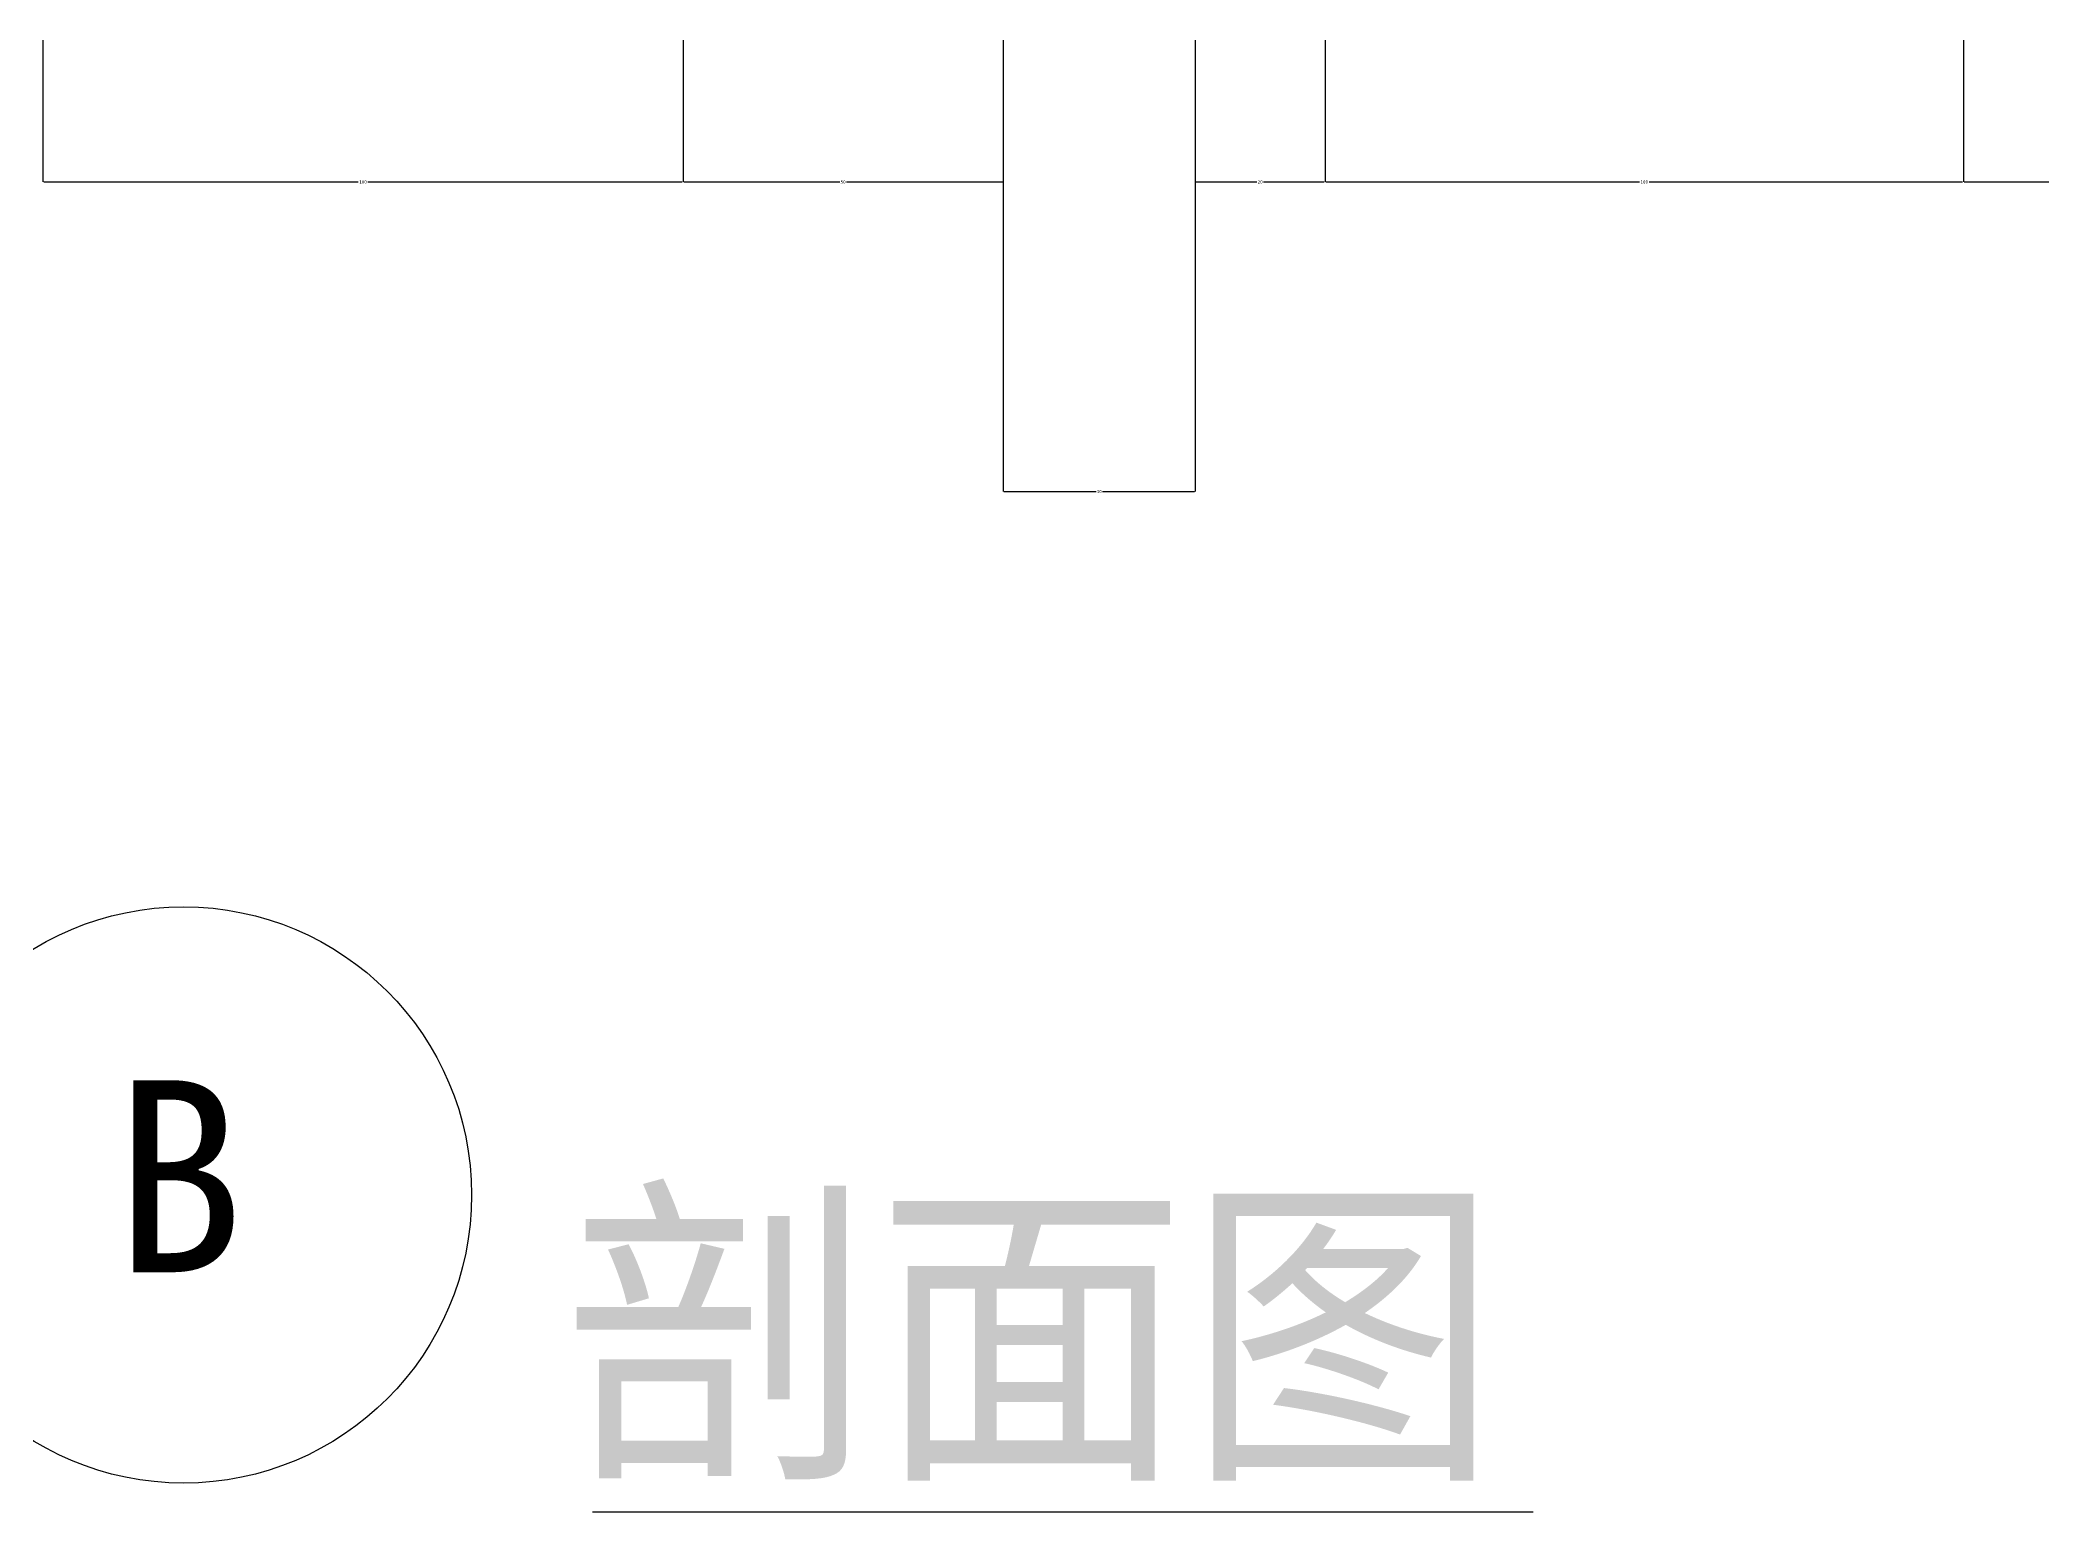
# Model space of a CAD drawing. Header units: metres. Extents: x 204 to 5299, y 190 to 6956.
# Drawn here: x 1127 to 1752, y 190 to 650 of the extents above; entities that cross this region are included whole.
import ezdxf

# ---------------------------------------------------------------- set-up
doc = ezdxf.new("R2010")
doc.units = ezdxf.units.M
doc.layers.add('DIM', color=3, linetype='Continuous')
doc.layers.add('TEXT', color=3, linetype='Continuous')
doc.dimstyles.get("Standard").update_dxf_attribs({"dimtxt": 2.5, "dimasz": 2.5, "dimexe": 1.25, "dimexo": 0.625, "dimtad": 1, "dimcen": 2.5, "dimazin": 3, "dimtfac": 1, "dimtmove": 0, "dimatfit": 3})

# ---------------------------------------------------------------- blocks, each defined once
blk = doc.blocks.new('*D7')
for p, q in [((1327.74, 650.21), (1327.74, 605.89)), ((1427.74, 650.21), (1427.74, 605.89)), ((1327.99, 605.89), (1376.74, 605.89)), ((1378.74, 605.89), (1427.49, 605.89))]:
    blk.add_line(p, q)
at = {"layer": 'Defpoints'}
for p in [(1327.74, 650.21), (1427.74, 650.21), (1327.74, 605.89)]:
    blk.add_point(p, dxfattribs=at)
at = {"layer": 'DIM', "insert": (1377.74, 605.89), "char_height": 1, "attachment_point": 5}
blk.add_mtext('50', dxfattribs=at)
blk = doc.blocks.new('*D8')
for p, q in [((1127.74, 650.21), (1127.74, 605.89)), ((1327.74, 650.21), (1327.74, 605.89)), ((1127.99, 605.89), (1226.24, 605.89)), ((1229.24, 605.89), (1327.49, 605.89))]:
    blk.add_line(p, q)
at = {"layer": 'Defpoints'}
for p in [(1127.74, 650.21), (1327.74, 650.21), (1127.74, 605.89)]:
    blk.add_point(p, dxfattribs=at)
at = {"layer": 'DIM', "insert": (1227.74, 605.89), "char_height": 1, "attachment_point": 5}
blk.add_mtext('100', dxfattribs=at)
blk = doc.blocks.new('*D9')
for p, q in [((1528.32, 650.21), (1528.32, 605.89)), ((1727.74, 650.21), (1727.74, 605.89)), ((1528.57, 605.89), (1626.53, 605.89)), ((1629.53, 605.89), (1727.49, 605.89))]:
    blk.add_line(p, q)
at = {"layer": 'Defpoints'}
for p in [(1528.32, 650.21), (1727.74, 650.21), (1528.32, 605.89)]:
    blk.add_point(p, dxfattribs=at)
at = {"layer": 'DIM', "insert": (1628.03, 605.89), "char_height": 1, "attachment_point": 5}
blk.add_mtext('100', dxfattribs=at)
blk = doc.blocks.new('*D10')
for p, q in [((1427.74, 650.21), (1427.74, 509.18)), ((1487.74, 650.21), (1487.74, 509.18)), ((1427.99, 509.18), (1456.74, 509.18)), ((1458.74, 509.18), (1487.49, 509.18))]:
    blk.add_line(p, q)
at = {"layer": 'Defpoints'}
for p in [(1427.74, 650.21), (1487.74, 650.21), (1427.74, 509.18)]:
    blk.add_point(p, dxfattribs=at)
at = {"layer": 'DIM', "insert": (1457.74, 509.18), "char_height": 1, "attachment_point": 5}
blk.add_mtext('30', dxfattribs=at)
blk = doc.blocks.new('*D11')
for p, q in [((1487.74, 650.21), (1487.74, 605.89)), ((1528.32, 650.21), (1528.32, 605.89)), ((1487.99, 605.89), (1507.03, 605.89)), ((1509.03, 605.89), (1528.07, 605.89))]:
    blk.add_line(p, q)
at = {"layer": 'Defpoints'}
for p in [(1487.74, 650.21), (1528.32, 650.21), (1487.74, 605.89)]:
    blk.add_point(p, dxfattribs=at)
at = {"layer": 'DIM', "insert": (1508.03, 605.89), "char_height": 1, "attachment_point": 5}
blk.add_mtext('20', dxfattribs=at)
blk = doc.blocks.new('*D12')
for p, q in [((1727.74, 650.21), (1727.74, 605.89)), ((1967.74, 650.21), (1967.74, 605.89)), ((1727.99, 605.89), (1846.24, 605.89)), ((1849.24, 605.89), (1967.49, 605.89))]:
    blk.add_line(p, q)
at = {"layer": 'Defpoints'}
for p in [(1727.74, 650.21), (1967.74, 650.21), (1727.74, 605.89)]:
    blk.add_point(p, dxfattribs=at)
at = {"layer": 'DIM', "insert": (1847.74, 605.89), "char_height": 1, "attachment_point": 5}
blk.add_mtext('120', dxfattribs=at)

msp = doc.modelspace()

# ---------------------------------------------------------------- linework, layer by layer
at = {"layer": 'TEXT'}
msp.add_line((1299.44, 190.45), (1593.31, 190.45), dxfattribs=at)
msp.add_circle((1171.66, 289.46), 90, dxfattribs=at)

# ---------------------------------------------------------------- texts
for s, height, p in [('B', 60, (1149.72, 265.32)), ('剖面图', 75, (1290.24, 208.39))]:
    msp.add_text(s, height=height, dxfattribs=at).set_placement(p)

# ---------------------------------------------------------------- dimensions: what is measured, and where the dimension line sits
at = {"layer": 'DIM'}
for base, p1, p2, text, picture, middle in [((1127.74, 605.89), (1127.74, 650.21), (1327.74, 650.21), '100', '*D8', (1227.74, 605.89)), ((1327.74, 605.89), (1327.74, 650.21), (1427.74, 650.21), '50', '*D7', (1377.74, 605.89)), ((1427.74, 509.18), (1427.74, 650.21), (1487.74, 650.21), '30', '*D10', (1457.74, 509.18)), ((1487.74, 605.89), (1487.74, 650.21), (1528.32, 650.21), '20', '*D11', (1508.03, 605.89)), ((1528.32, 605.89), (1528.32, 650.21), (1727.74, 650.21), '100', '*D9', (1628.03, 605.89)), ((1727.74, 605.89), (1727.74, 650.21), (1967.74, 650.21), '120', '*D12', (1847.74, 605.89))]:
    dim = msp.add_linear_dim(base=base, p1=p1, p2=p2, text=text, dimstyle='Standard', dxfattribs=at)
    dim.commit()
    dim.dimension.update_dxf_attribs({"geometry": picture, "text_midpoint": middle})

doc.saveas('drawing.dxf')
